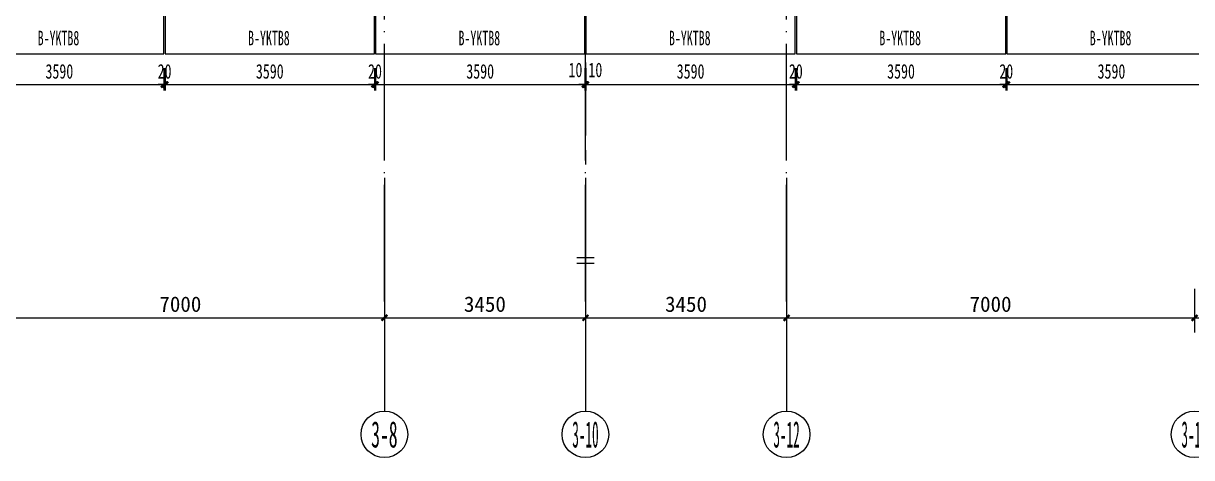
# Model space of a CAD drawing. Extents: x -3200779283 to -8106663, y 659664 to 1123462.
# Drawn here: x -8159444 to -8139401, y 998156 to 1005611 of the extents above; entities that cross this region are included whole.
import ezdxf
from ezdxf.enums import TextEntityAlignment as Align

# ---------------------------------------------------------------- set-up
doc = ezdxf.new("R2010")
doc.units = 0
doc.header["$LTSCALE"] = 1000
doc.header["$MEASUREMENT"] = 0
for name, pattern in [('3#-轴线$0$DOTE', [2.42, 2, -0.2, 0.02, -0.2]), ('3#4#5#$0$DASH', [0.35, 0.25, -0.1]), ('4#-标准层$0$CENTER', [2, 1.25, -0.25, 0.25, -0.25]), ('DASH', [0.35, 0.25, -0.1])]:
    doc.linetypes.add(name, pattern=pattern)
doc.layers.get('Defpoints').update_dxf_attribs({"color": 30, "linetype": 'DASH'})
for name, color, linetype in [('3#-轴线$0$3#-轴号$0$A-ANNO-AXIS-CIRC', 3, 'Continuous'), ('3#-轴线$0$3#-轴号$0$A-ANNO-AXIS-TEXT', 7, 'Continuous'), ('3#-轴线$0$3#-轴号$0$A-ANNO-DIMS', 3, 'Continuous'), ('3#-轴线$0$A-ANNO-DOTE', 10, '3#-轴线$0$DOTE'), ('3#-轴线$0$AXIS_TEXT', 7, 'Continuous'), ('3#4#5#$0$PC-SLAB', 6, '3#4#5#$0$DASH'), ('3#4#5#$0$S-DIMS-SLAB', 120, 'Continuous'), ('3#4#5#$0$S-PC-SLAB', 6, 'Continuous'), ('4#-标准层$0$THIN', 7, 'Continuous')]:
    doc.layers.add(name, color=color, linetype=linetype)
doc.styles.add('3#-轴线$0$3#-轴号$0$_TCH_AXIS', font='')
doc.styles.add('3#-轴线$0$3#-轴号$0$_TCH_DIM_T3', font='')
doc.styles.add('3#-轴线$0$COMPLEX', font='COMPLEX')
doc.styles.add('3#4#5#$0$外部参照 1$0$宋体', font='', dxfattribs={"width": 0.8})
doc.styles.add('3#4#5#$0$楷体', font='', dxfattribs={"width": 0.7})
doc.styles.get('3#-轴线$0$3#-轴号$0$_TCH_AXIS').set_extended_font_data('SimSun')
doc.styles.get('3#-轴线$0$3#-轴号$0$_TCH_DIM_T3').set_extended_font_data('SimSun')
doc.styles.get('3#4#5#$0$外部参照 1$0$宋体').set_extended_font_data('SimSun')
doc.styles.get('3#4#5#$0$楷体').set_extended_font_data('KaiTi_GB2312')
doc.dimstyles.new('3#-轴线$0$3#-轴号$0$_TCH_ARCH&&100', dxfattribs={"dimtxt": 264.345992, "dimasz": 100, "dimexe": 250, "dimexo": 300, "dimgap": 100, "dimtad": 1, "dimdec": 0, "dimzin": 0, "dimdsep": 46, "dimtxsty": '3#-轴线$0$3#-轴号$0$_TCH_DIM_T3', "dimblk": '3#-轴线$0$3#-轴号$0$_ArchTick', "dimcen": 0.09, "dimclrt": 7, "dimazin": 2, "dimtfac": 1, "dimtdec": 0, "dimtix": 1, "dimtmove": 2, "dimatfit": 3, "dimfxl": 100, "dimtolj": 1, "dimtzin": 0, "dimarcsym": 0})
doc.dimstyles.new('3#4#5#$0$TSSD_100_100', dxfattribs={"dimtxt": 250, "dimasz": 100, "dimexe": 100, "dimexo": 250, "dimgap": 100, "dimtad": 1, "dimdec": 0, "dimzin": 0, "dimdsep": 46, "dimtxsty": '3#4#5#$0$楷体', "dimblk": '3#4#5#$0$_ArchTick', "dimcen": 0, "dimdle": 100, "dimclrt": 7, "dimadec": 0, "dimazin": 0, "dimtfac": 1, "dimtdec": 0, "dimtix": 1, "dimtmove": 2, "dimatfit": 3, "dimfxl": 1, "dimtolj": 1, "dimtzin": 0, "dimarcsym": 0})

# ---------------------------------------------------------------- blocks, each defined once
blk = doc.blocks.new('3#4#5#$0$_ArchTick')
at = {"color": 0, "linetype": 'ByBlock', "const_width": 0.4}
blk.add_lwpolyline([(-0.5, -0.5), (0.5, 0.5)], dxfattribs=at)
blk = doc.blocks.new('*D886')
at = {"layer": '3#4#5#$0$S-DIMS-SLAB', "color": 0, "lineweight": -2, "transparency": 16777216}
for p, q in [((154353, 317689), (154353, 317310)), ((157943, 317689), (157943, 317310)), ((154253, 317410), (158043, 317410))]:
    blk.add_line(p, q, dxfattribs=at)
at = {"layer": 'Defpoints', "color": 0, "transparency": 16777216}
for p in [(154353, 317939), (157943, 317939), (157943, 317410)]:
    blk.add_point(p, dxfattribs=at)
at = {"layer": '3#4#5#$0$S-DIMS-SLAB', "color": 0, "lineweight": -2, "transparency": 16777216, "xscale": 100, "yscale": 100, "zscale": 100, "rotation": 180}
blk.add_blockref('3#4#5#$0$_ArchTick', (154353, 317410), dxfattribs=at)
at = {"layer": '3#4#5#$0$S-DIMS-SLAB', "color": 0, "lineweight": -2, "transparency": 16777216, "xscale": 100, "yscale": 100, "zscale": 100}
blk.add_blockref('3#4#5#$0$_ArchTick', (157943, 317410), dxfattribs=at)
at = {"layer": '3#4#5#$0$S-DIMS-SLAB', "color": 7, "transparency": 16777216, "insert": (156148, 317635), "char_height": 250, "attachment_point": 5, "style": '3#4#5#$0$楷体'}
blk.add_mtext('\\A1;3590', dxfattribs=at)
blk = doc.blocks.new('*D887')
at = {"layer": '3#4#5#$0$S-DIMS-SLAB', "color": 0, "lineweight": -2, "transparency": 16777216}
for p, q in [((157943, 317689), (157943, 317310)), ((157963, 317689), (157963, 317310)), ((157943, 317410), (157843, 317410)), ((157943, 317410), (157963, 317410)), ((157963, 317410), (158063, 317410))]:
    blk.add_line(p, q, dxfattribs=at)
at = {"layer": 'Defpoints', "color": 0, "transparency": 16777216}
for p in [(157943, 317939), (157963, 317939), (157963, 317410)]:
    blk.add_point(p, dxfattribs=at)
at = {"layer": '3#4#5#$0$S-DIMS-SLAB', "color": 0, "lineweight": -2, "transparency": 16777216, "xscale": 100, "yscale": 100, "zscale": 100}
blk.add_blockref('3#4#5#$0$_ArchTick', (157943, 317410), dxfattribs=at)
at = {"layer": '3#4#5#$0$S-DIMS-SLAB', "color": 0, "lineweight": -2, "transparency": 16777216, "xscale": 100, "yscale": 100, "zscale": 100, "rotation": 180}
blk.add_blockref('3#4#5#$0$_ArchTick', (157963, 317410), dxfattribs=at)
at = {"layer": '3#4#5#$0$S-DIMS-SLAB', "color": 7, "transparency": 16777216, "insert": (157953, 317635), "char_height": 250, "attachment_point": 5, "style": '3#4#5#$0$楷体'}
blk.add_mtext('\\A1;20', dxfattribs=at)
blk = doc.blocks.new('*D888')
at = {"layer": '3#4#5#$0$S-DIMS-SLAB', "color": 0, "lineweight": -2, "transparency": 16777216}
for p, q in [((157963, 317689), (157963, 317310)), ((161553, 317689), (161553, 317310)), ((157863, 317410), (161653, 317410))]:
    blk.add_line(p, q, dxfattribs=at)
at = {"layer": 'Defpoints', "color": 0, "transparency": 16777216}
for p in [(157963, 317939), (161553, 317939), (161553, 317410)]:
    blk.add_point(p, dxfattribs=at)
at = {"layer": '3#4#5#$0$S-DIMS-SLAB', "color": 0, "lineweight": -2, "transparency": 16777216, "xscale": 100, "yscale": 100, "zscale": 100, "rotation": 180}
blk.add_blockref('3#4#5#$0$_ArchTick', (157963, 317410), dxfattribs=at)
at = {"layer": '3#4#5#$0$S-DIMS-SLAB', "color": 0, "lineweight": -2, "transparency": 16777216, "xscale": 100, "yscale": 100, "zscale": 100}
blk.add_blockref('3#4#5#$0$_ArchTick', (161553, 317410), dxfattribs=at)
at = {"layer": '3#4#5#$0$S-DIMS-SLAB', "color": 7, "transparency": 16777216, "insert": (159758, 317635), "char_height": 250, "attachment_point": 5, "style": '3#4#5#$0$楷体'}
blk.add_mtext('\\A1;3590', dxfattribs=at)
blk = doc.blocks.new('*D889')
at = {"layer": '3#4#5#$0$S-DIMS-SLAB', "color": 0, "lineweight": -2, "transparency": 16777216}
for p, q in [((161553, 317689), (161553, 317310)), ((161573, 317689), (161573, 317310)), ((161553, 317410), (161453, 317410)), ((161553, 317410), (161573, 317410)), ((161573, 317410), (161673, 317410))]:
    blk.add_line(p, q, dxfattribs=at)
at = {"layer": 'Defpoints', "color": 0, "transparency": 16777216}
for p in [(161553, 317939), (161573, 317939), (161573, 317410)]:
    blk.add_point(p, dxfattribs=at)
at = {"layer": '3#4#5#$0$S-DIMS-SLAB', "color": 0, "lineweight": -2, "transparency": 16777216, "xscale": 100, "yscale": 100, "zscale": 100}
blk.add_blockref('3#4#5#$0$_ArchTick', (161553, 317410), dxfattribs=at)
at = {"layer": '3#4#5#$0$S-DIMS-SLAB', "color": 0, "lineweight": -2, "transparency": 16777216, "xscale": 100, "yscale": 100, "zscale": 100, "rotation": 180}
blk.add_blockref('3#4#5#$0$_ArchTick', (161573, 317410), dxfattribs=at)
at = {"layer": '3#4#5#$0$S-DIMS-SLAB', "color": 7, "transparency": 16777216, "insert": (161563, 317635), "char_height": 250, "attachment_point": 5, "style": '3#4#5#$0$楷体'}
blk.add_mtext('\\A1;20', dxfattribs=at)
blk = doc.blocks.new('*D890')
at = {"layer": '3#4#5#$0$S-DIMS-SLAB', "color": 0, "lineweight": -2, "transparency": 16777216}
for p, q in [((161573, 317689), (161573, 317310)), ((165163, 317689), (165163, 317310)), ((161473, 317410), (165263, 317410))]:
    blk.add_line(p, q, dxfattribs=at)
at = {"layer": 'Defpoints', "color": 0, "transparency": 16777216}
for p in [(161573, 317939), (165163, 317939), (165163, 317410)]:
    blk.add_point(p, dxfattribs=at)
at = {"layer": '3#4#5#$0$S-DIMS-SLAB', "color": 0, "lineweight": -2, "transparency": 16777216, "xscale": 100, "yscale": 100, "zscale": 100, "rotation": 180}
blk.add_blockref('3#4#5#$0$_ArchTick', (161573, 317410), dxfattribs=at)
at = {"layer": '3#4#5#$0$S-DIMS-SLAB', "color": 0, "lineweight": -2, "transparency": 16777216, "xscale": 100, "yscale": 100, "zscale": 100}
blk.add_blockref('3#4#5#$0$_ArchTick', (165163, 317410), dxfattribs=at)
at = {"layer": '3#4#5#$0$S-DIMS-SLAB', "color": 7, "transparency": 16777216, "insert": (163368, 317635), "char_height": 250, "attachment_point": 5, "style": '3#4#5#$0$楷体'}
blk.add_mtext('\\A1;3590', dxfattribs=at)
blk = doc.blocks.new('*D891')
at = {"layer": '3#4#5#$0$S-DIMS-SLAB', "color": 0, "lineweight": -2, "transparency": 16777216}
for p, q in [((165173, 317689), (165173, 317310)), ((165183, 317689), (165183, 317310)), ((165173, 317410), (165073, 317410)), ((165173, 317410), (165183, 317410)), ((165183, 317410), (165283, 317410))]:
    blk.add_line(p, q, dxfattribs=at)
at = {"layer": 'Defpoints', "color": 0, "transparency": 16777216}
for p in [(165173, 317939), (165183, 317939), (165183, 317410)]:
    blk.add_point(p, dxfattribs=at)
at = {"layer": '3#4#5#$0$S-DIMS-SLAB', "color": 0, "lineweight": -2, "transparency": 16777216, "xscale": 100, "yscale": 100, "zscale": 100}
blk.add_blockref('3#4#5#$0$_ArchTick', (165173, 317410), dxfattribs=at)
at = {"layer": '3#4#5#$0$S-DIMS-SLAB', "color": 0, "lineweight": -2, "transparency": 16777216, "xscale": 100, "yscale": 100, "zscale": 100, "rotation": 180}
blk.add_blockref('3#4#5#$0$_ArchTick', (165183, 317410), dxfattribs=at)
at = {"layer": '3#4#5#$0$S-DIMS-SLAB', "color": 7, "transparency": 16777216, "insert": (165344, 317660), "char_height": 250, "attachment_point": 5, "style": '3#4#5#$0$楷体'}
blk.add_mtext('\\A1;10', dxfattribs=at)
blk = doc.blocks.new('*D892')
at = {"layer": '3#4#5#$0$S-DIMS-SLAB', "color": 0, "lineweight": -2, "transparency": 16777216}
for p, q in [((165183, 317689), (165183, 317310)), ((168773, 317689), (168773, 317310)), ((165083, 317410), (168873, 317410))]:
    blk.add_line(p, q, dxfattribs=at)
at = {"layer": 'Defpoints', "color": 0, "transparency": 16777216}
for p in [(165183, 317939), (168773, 317939), (168773, 317410)]:
    blk.add_point(p, dxfattribs=at)
at = {"layer": '3#4#5#$0$S-DIMS-SLAB', "color": 0, "lineweight": -2, "transparency": 16777216, "xscale": 100, "yscale": 100, "zscale": 100, "rotation": 180}
blk.add_blockref('3#4#5#$0$_ArchTick', (165183, 317410), dxfattribs=at)
at = {"layer": '3#4#5#$0$S-DIMS-SLAB', "color": 0, "lineweight": -2, "transparency": 16777216, "xscale": 100, "yscale": 100, "zscale": 100}
blk.add_blockref('3#4#5#$0$_ArchTick', (168773, 317410), dxfattribs=at)
at = {"layer": '3#4#5#$0$S-DIMS-SLAB', "color": 7, "transparency": 16777216, "insert": (166978, 317635), "char_height": 250, "attachment_point": 5, "style": '3#4#5#$0$楷体'}
blk.add_mtext('\\A1;3590', dxfattribs=at)
blk = doc.blocks.new('*D893')
at = {"layer": '3#4#5#$0$S-DIMS-SLAB', "color": 0, "lineweight": -2, "transparency": 16777216}
for p, q in [((168773, 317689), (168773, 317310)), ((168793, 317689), (168793, 317310)), ((168773, 317410), (168673, 317410)), ((168773, 317410), (168793, 317410)), ((168793, 317410), (168893, 317410))]:
    blk.add_line(p, q, dxfattribs=at)
at = {"layer": 'Defpoints', "color": 0, "transparency": 16777216}
for p in [(168773, 317939), (168793, 317939), (168793, 317410)]:
    blk.add_point(p, dxfattribs=at)
at = {"layer": '3#4#5#$0$S-DIMS-SLAB', "color": 0, "lineweight": -2, "transparency": 16777216, "xscale": 100, "yscale": 100, "zscale": 100}
blk.add_blockref('3#4#5#$0$_ArchTick', (168773, 317410), dxfattribs=at)
at = {"layer": '3#4#5#$0$S-DIMS-SLAB', "color": 0, "lineweight": -2, "transparency": 16777216, "xscale": 100, "yscale": 100, "zscale": 100, "rotation": 180}
blk.add_blockref('3#4#5#$0$_ArchTick', (168793, 317410), dxfattribs=at)
at = {"layer": '3#4#5#$0$S-DIMS-SLAB', "color": 7, "transparency": 16777216, "insert": (168783, 317635), "char_height": 250, "attachment_point": 5, "style": '3#4#5#$0$楷体'}
blk.add_mtext('\\A1;20', dxfattribs=at)
blk = doc.blocks.new('*D894')
at = {"layer": '3#4#5#$0$S-DIMS-SLAB', "color": 0, "lineweight": -2, "transparency": 16777216}
for p, q in [((168793, 317689), (168793, 317310)), ((172383, 317689), (172383, 317310)), ((168693, 317410), (172483, 317410))]:
    blk.add_line(p, q, dxfattribs=at)
at = {"layer": 'Defpoints', "color": 0, "transparency": 16777216}
for p in [(168793, 317939), (172383, 317939), (172383, 317410)]:
    blk.add_point(p, dxfattribs=at)
at = {"layer": '3#4#5#$0$S-DIMS-SLAB', "color": 0, "lineweight": -2, "transparency": 16777216, "xscale": 100, "yscale": 100, "zscale": 100, "rotation": 180}
blk.add_blockref('3#4#5#$0$_ArchTick', (168793, 317410), dxfattribs=at)
at = {"layer": '3#4#5#$0$S-DIMS-SLAB', "color": 0, "lineweight": -2, "transparency": 16777216, "xscale": 100, "yscale": 100, "zscale": 100}
blk.add_blockref('3#4#5#$0$_ArchTick', (172383, 317410), dxfattribs=at)
at = {"layer": '3#4#5#$0$S-DIMS-SLAB', "color": 7, "transparency": 16777216, "insert": (170588, 317635), "char_height": 250, "attachment_point": 5, "style": '3#4#5#$0$楷体'}
blk.add_mtext('\\A1;3590', dxfattribs=at)
blk = doc.blocks.new('*D895')
at = {"layer": '3#4#5#$0$S-DIMS-SLAB', "color": 0, "lineweight": -2, "transparency": 16777216}
for p, q in [((172383, 317689), (172383, 317310)), ((172403, 317689), (172403, 317310)), ((172383, 317410), (172283, 317410)), ((172383, 317410), (172403, 317410)), ((172403, 317410), (172503, 317410))]:
    blk.add_line(p, q, dxfattribs=at)
at = {"layer": 'Defpoints', "color": 0, "transparency": 16777216}
for p in [(172383, 317939), (172403, 317939), (172403, 317410)]:
    blk.add_point(p, dxfattribs=at)
at = {"layer": '3#4#5#$0$S-DIMS-SLAB', "color": 0, "lineweight": -2, "transparency": 16777216, "xscale": 100, "yscale": 100, "zscale": 100}
blk.add_blockref('3#4#5#$0$_ArchTick', (172383, 317410), dxfattribs=at)
at = {"layer": '3#4#5#$0$S-DIMS-SLAB', "color": 0, "lineweight": -2, "transparency": 16777216, "xscale": 100, "yscale": 100, "zscale": 100, "rotation": 180}
blk.add_blockref('3#4#5#$0$_ArchTick', (172403, 317410), dxfattribs=at)
at = {"layer": '3#4#5#$0$S-DIMS-SLAB', "color": 7, "transparency": 16777216, "insert": (172393, 317635), "char_height": 250, "attachment_point": 5, "style": '3#4#5#$0$楷体'}
blk.add_mtext('\\A1;20', dxfattribs=at)
blk = doc.blocks.new('*D896')
at = {"layer": '3#4#5#$0$S-DIMS-SLAB', "color": 0, "lineweight": -2, "transparency": 16777216}
for p, q in [((172403, 317689), (172403, 317310)), ((175993, 317689), (175993, 317310)), ((172303, 317410), (176093, 317410))]:
    blk.add_line(p, q, dxfattribs=at)
at = {"layer": 'Defpoints', "color": 0, "transparency": 16777216}
for p in [(172403, 317939), (175993, 317939), (175993, 317410)]:
    blk.add_point(p, dxfattribs=at)
at = {"layer": '3#4#5#$0$S-DIMS-SLAB', "color": 0, "lineweight": -2, "transparency": 16777216, "xscale": 100, "yscale": 100, "zscale": 100, "rotation": 180}
blk.add_blockref('3#4#5#$0$_ArchTick', (172403, 317410), dxfattribs=at)
at = {"layer": '3#4#5#$0$S-DIMS-SLAB', "color": 0, "lineweight": -2, "transparency": 16777216, "xscale": 100, "yscale": 100, "zscale": 100}
blk.add_blockref('3#4#5#$0$_ArchTick', (175993, 317410), dxfattribs=at)
at = {"layer": '3#4#5#$0$S-DIMS-SLAB', "color": 7, "transparency": 16777216, "insert": (174198, 317635), "char_height": 250, "attachment_point": 5, "style": '3#4#5#$0$楷体'}
blk.add_mtext('\\A1;3590', dxfattribs=at)
blk = doc.blocks.new('*D866')
at = {"layer": '3#4#5#$0$S-DIMS-SLAB', "color": 0, "lineweight": -2, "transparency": 16777216}
for p, q in [((165163, 317689), (165163, 317310)), ((165173, 317689), (165173, 317310)), ((165163, 317410), (165063, 317410)), ((165163, 317410), (165173, 317410)), ((165173, 317410), (165273, 317410))]:
    blk.add_line(p, q, dxfattribs=at)
at = {"layer": 'Defpoints', "color": 0, "transparency": 16777216}
for p in [(165163, 317939), (165173, 317939), (165173, 317410)]:
    blk.add_point(p, dxfattribs=at)
at = {"layer": '3#4#5#$0$S-DIMS-SLAB', "color": 0, "lineweight": -2, "transparency": 16777216, "xscale": 100, "yscale": 100, "zscale": 100}
blk.add_blockref('3#4#5#$0$_ArchTick', (165163, 317410), dxfattribs=at)
at = {"layer": '3#4#5#$0$S-DIMS-SLAB', "color": 0, "lineweight": -2, "transparency": 16777216, "xscale": 100, "yscale": 100, "zscale": 100, "rotation": 180}
blk.add_blockref('3#4#5#$0$_ArchTick', (165173, 317410), dxfattribs=at)
at = {"layer": '3#4#5#$0$S-DIMS-SLAB', "color": 7, "transparency": 16777216, "insert": (165002, 317660), "char_height": 250, "attachment_point": 5, "style": '3#4#5#$0$楷体'}
blk.add_mtext('\\A1;10', dxfattribs=at)
blk = doc.blocks.new('3#-轴线$0$_AXISO')
blk.add_circle((0, 0), 0.5)
at = {"layer": '3#-轴线$0$AXIS_TEXT', "style": '3#-轴线$0$COMPLEX', "width": 1.041667}
blk.add_attdef('A', text='', height=0.56, dxfattribs=at).set_placement((-0.25, -0.28), (0.25, -0.28), align=Align.FIT)
blk = doc.blocks.new('3#-轴线$0$3#-轴号$0$_ArchTick')
at = {"color": 0, "linetype": 'ByBlock', "const_width": 0.4}
blk.add_lwpolyline([(-0.5, -0.5), (0.5, 0.5)], dxfattribs=at)
blk = doc.blocks.new('*D377')
at = {"layer": '3#-轴线$0$3#-轴号$0$A-ANNO-DIMS', "color": 0, "lineweight": -2, "transparency": 16777216}
for p, q in [((10450, -15882), (10450, -16632)), ((17450, -15882), (17450, -16632)), ((10450, -16382), (17450, -16382))]:
    blk.add_line(p, q, dxfattribs=at)
at = {"layer": 'Defpoints', "color": 0, "transparency": 16777216}
for p in [(10450, -15582), (17450, -15582), (17450, -16382)]:
    blk.add_point(p, dxfattribs=at)
at = {"layer": '3#-轴线$0$3#-轴号$0$A-ANNO-DIMS', "color": 0, "lineweight": -2, "transparency": 16777216, "xscale": 100, "yscale": 100, "zscale": 100, "rotation": 180}
blk.add_blockref('3#-轴线$0$3#-轴号$0$_ArchTick', (10450, -16382), dxfattribs=at)
at = {"layer": '3#-轴线$0$3#-轴号$0$A-ANNO-DIMS', "color": 0, "lineweight": -2, "transparency": 16777216, "xscale": 100, "yscale": 100, "zscale": 100}
blk.add_blockref('3#-轴线$0$3#-轴号$0$_ArchTick', (17450, -16382), dxfattribs=at)
at = {"layer": '3#-轴线$0$3#-轴号$0$A-ANNO-DIMS', "color": 7, "transparency": 16777216, "insert": (13950, -16149), "char_height": 264.3, "attachment_point": 5, "style": '3#-轴线$0$3#-轴号$0$_TCH_DIM_T3'}
blk.add_mtext('\\A1;7000', dxfattribs=at)
blk = doc.blocks.new('*D378')
at = {"layer": '3#-轴线$0$3#-轴号$0$A-ANNO-DIMS', "color": 0, "lineweight": -2, "transparency": 16777216}
for p, q in [((17450, -15882), (17450, -16632)), ((20900, -15882), (20900, -16632)), ((17450, -16382), (20900, -16382))]:
    blk.add_line(p, q, dxfattribs=at)
at = {"layer": 'Defpoints', "color": 0, "transparency": 16777216}
for p in [(17450, -15582), (20900, -15582), (20900, -16382)]:
    blk.add_point(p, dxfattribs=at)
at = {"layer": '3#-轴线$0$3#-轴号$0$A-ANNO-DIMS', "color": 0, "lineweight": -2, "transparency": 16777216, "xscale": 100, "yscale": 100, "zscale": 100, "rotation": 180}
blk.add_blockref('3#-轴线$0$3#-轴号$0$_ArchTick', (17450, -16382), dxfattribs=at)
at = {"layer": '3#-轴线$0$3#-轴号$0$A-ANNO-DIMS', "color": 0, "lineweight": -2, "transparency": 16777216, "xscale": 100, "yscale": 100, "zscale": 100}
blk.add_blockref('3#-轴线$0$3#-轴号$0$_ArchTick', (20900, -16382), dxfattribs=at)
at = {"layer": '3#-轴线$0$3#-轴号$0$A-ANNO-DIMS', "color": 7, "transparency": 16777216, "insert": (19175, -16149), "char_height": 264.3, "attachment_point": 5, "style": '3#-轴线$0$3#-轴号$0$_TCH_DIM_T3'}
blk.add_mtext('\\A1;3450', dxfattribs=at)
blk = doc.blocks.new('*D379')
at = {"layer": '3#-轴线$0$3#-轴号$0$A-ANNO-DIMS', "color": 0, "lineweight": -2, "transparency": 16777216}
for p, q in [((20900, -15882), (20900, -16632)), ((24350, -15882), (24350, -16632)), ((20900, -16382), (24350, -16382))]:
    blk.add_line(p, q, dxfattribs=at)
at = {"layer": 'Defpoints', "color": 0, "transparency": 16777216}
for p in [(20900, -15582), (24350, -15582), (24350, -16382)]:
    blk.add_point(p, dxfattribs=at)
at = {"layer": '3#-轴线$0$3#-轴号$0$A-ANNO-DIMS', "color": 0, "lineweight": -2, "transparency": 16777216, "xscale": 100, "yscale": 100, "zscale": 100, "rotation": 180}
blk.add_blockref('3#-轴线$0$3#-轴号$0$_ArchTick', (20900, -16382), dxfattribs=at)
at = {"layer": '3#-轴线$0$3#-轴号$0$A-ANNO-DIMS', "color": 0, "lineweight": -2, "transparency": 16777216, "xscale": 100, "yscale": 100, "zscale": 100}
blk.add_blockref('3#-轴线$0$3#-轴号$0$_ArchTick', (24350, -16382), dxfattribs=at)
at = {"layer": '3#-轴线$0$3#-轴号$0$A-ANNO-DIMS', "color": 7, "transparency": 16777216, "insert": (22625, -16149), "char_height": 264.3, "attachment_point": 5, "style": '3#-轴线$0$3#-轴号$0$_TCH_DIM_T3'}
blk.add_mtext('\\A1;3450', dxfattribs=at)
blk = doc.blocks.new('*D380')
at = {"layer": '3#-轴线$0$3#-轴号$0$A-ANNO-DIMS', "color": 0, "lineweight": -2, "transparency": 16777216}
for p, q in [((24350, -15882), (24350, -16632)), ((31350, -15882), (31350, -16632)), ((24350, -16382), (31350, -16382))]:
    blk.add_line(p, q, dxfattribs=at)
at = {"layer": 'Defpoints', "color": 0, "transparency": 16777216}
for p in [(24350, -15582), (31350, -15582), (31350, -16382)]:
    blk.add_point(p, dxfattribs=at)
at = {"layer": '3#-轴线$0$3#-轴号$0$A-ANNO-DIMS', "color": 0, "lineweight": -2, "transparency": 16777216, "xscale": 100, "yscale": 100, "zscale": 100, "rotation": 180}
blk.add_blockref('3#-轴线$0$3#-轴号$0$_ArchTick', (24350, -16382), dxfattribs=at)
at = {"layer": '3#-轴线$0$3#-轴号$0$A-ANNO-DIMS', "color": 0, "lineweight": -2, "transparency": 16777216, "xscale": 100, "yscale": 100, "zscale": 100}
blk.add_blockref('3#-轴线$0$3#-轴号$0$_ArchTick', (31350, -16382), dxfattribs=at)
at = {"layer": '3#-轴线$0$3#-轴号$0$A-ANNO-DIMS', "color": 7, "transparency": 16777216, "insert": (27850, -16149), "char_height": 264.3, "attachment_point": 5, "style": '3#-轴线$0$3#-轴号$0$_TCH_DIM_T3'}
blk.add_mtext('\\A1;7000', dxfattribs=at)
blk = doc.blocks.new('*D381')
at = {"layer": '3#-轴线$0$3#-轴号$0$A-ANNO-DIMS', "color": 0, "lineweight": -2, "transparency": 16777216}
for p, q in [((31350, -15882), (31350, -16632)), ((38350, -15882), (38350, -16632)), ((31350, -16382), (38350, -16382))]:
    blk.add_line(p, q, dxfattribs=at)
at = {"layer": 'Defpoints', "color": 0, "transparency": 16777216}
for p in [(31350, -15582), (38350, -15582), (38350, -16382)]:
    blk.add_point(p, dxfattribs=at)
at = {"layer": '3#-轴线$0$3#-轴号$0$A-ANNO-DIMS', "color": 0, "lineweight": -2, "transparency": 16777216, "xscale": 100, "yscale": 100, "zscale": 100, "rotation": 180}
blk.add_blockref('3#-轴线$0$3#-轴号$0$_ArchTick', (31350, -16382), dxfattribs=at)
at = {"layer": '3#-轴线$0$3#-轴号$0$A-ANNO-DIMS', "color": 0, "lineweight": -2, "transparency": 16777216, "xscale": 100, "yscale": 100, "zscale": 100}
blk.add_blockref('3#-轴线$0$3#-轴号$0$_ArchTick', (38350, -16382), dxfattribs=at)
at = {"layer": '3#-轴线$0$3#-轴号$0$A-ANNO-DIMS', "color": 7, "transparency": 16777216, "insert": (34850, -16149), "char_height": 264.3, "attachment_point": 5, "style": '3#-轴线$0$3#-轴号$0$_TCH_DIM_T3'}
blk.add_mtext('\\A1;7000', dxfattribs=at)
blk = doc.blocks.new('3#4#5#$0$3#屋顶层悬挑板')
at = {"layer": '3#4#5#$0$S-PC-SLAB'}
for points in [[(154353.1, 317938.5), (157943.1, 317938.5), (157943.1, 318598.5), (154353.1, 318598.5)], [(157963.1, 317938.5), (161553.1, 317938.5), (161553.1, 318598.5), (157963.1, 318598.5)], [(161573.1, 317938.5), (165163.1, 317938.5), (165163.1, 318598.5), (161573.1, 318598.5)], [(165183.1, 317938.5), (168773.1, 317938.5), (168773.1, 318598.5), (165183.1, 318598.5)], [(168793.1, 317938.5), (172383.1, 317938.5), (172383.1, 318598.5), (168793.1, 318598.5)], [(172403.1, 317938.5), (175993.1, 317938.5), (175993.1, 318598.5), (172403.1, 318598.5)]]:
    blk.add_lwpolyline(points, close=True, dxfattribs=at)
at = {"layer": '3#4#5#$0$PC-SLAB', "linetype": 'ByBlock', "style": '3#4#5#$0$外部参照 1$0$宋体', "width": 0.6}
for p in [(156133.1, 318206.8), (159743.1, 318206.8), (163353.1, 318206.8), (166963.1, 318206.8), (170573.1, 318206.8), (174183.1, 318206.8)]:
    blk.add_text('B-YKTB8', height=250, dxfattribs=at).set_placement(p, align=Align.MIDDLE)
at = {"layer": '3#4#5#$0$S-DIMS-SLAB'}
for base, p1, p2, picture, middle in [((157943.1, 317410.2), (154353.1, 317938.5), (157943.1, 317938.5), '*D886', (156148.1, 317635.2)), ((157963.1, 317410.2), (157943.1, 317938.5), (157963.1, 317938.5), '*D887', (157953.1, 317635.2)), ((161553.1, 317410.2), (157963.1, 317938.5), (161553.1, 317938.5), '*D888', (159758.1, 317635.2)), ((161573.1, 317410.2), (161553.1, 317938.5), (161573.1, 317938.5), '*D889', (161563.1, 317635.2)), ((165163.1, 317410.2), (161573.1, 317938.5), (165163.1, 317938.5), '*D890', (163368.1, 317635.2)), ((168773.1, 317410.2), (165183.1, 317938.5), (168773.1, 317938.5), '*D892', (166978.1, 317635.2)), ((168793.1, 317410.2), (168773.1, 317938.5), (168793.1, 317938.5), '*D893', (168783.1, 317635.2)), ((172383.1, 317410.2), (168793.1, 317938.5), (172383.1, 317938.5), '*D894', (170588.1, 317635.2)), ((172403.1, 317410.2), (172383.1, 317938.5), (172403.1, 317938.5), '*D895', (172393.1, 317635.2)), ((175993.1, 317410.2), (172403.1, 317938.5), (175993.1, 317938.5), '*D896', (174198.1, 317635.2))]:
    dim = blk.add_linear_dim(base=base, p1=p1, p2=p2, dimstyle='3#4#5#$0$TSSD_100_100', dxfattribs=at)
    dim.commit()
    dim.dimension.update_dxf_attribs({"geometry": picture, "text_midpoint": middle})
for base, p1, p2, picture, middle in [((165173.1, 317410.2), (165163.1, 317938.5), (165173.1, 317938.5), '*D866', (165002, 317660.2)), ((165183.1, 317410.2), (165173.1, 317938.5), (165183.1, 317938.5), '*D891', (165344.3, 317660.2))]:
    dim = blk.add_linear_dim(base=base, p1=p1, p2=p2, dimstyle='3#4#5#$0$TSSD_100_100', dxfattribs=at)
    dim.commit()
    dim.dimension.update_dxf_attribs({"geometry": picture, "text_midpoint": middle, "dimtype": 128})
blk = doc.blocks.new('3#-轴线$0$3#-轴号')
at = {"layer": '3#-轴线$0$3#-轴号$0$A-ANNO-AXIS-CIRC'}
for p, q in [((17450, -13981.5), (17450, -17981.5)), ((20900, -13981.5), (20900, -17981.5)), ((24350, -13981.5), (24350, -17981.5))]:
    blk.add_line(p, q, dxfattribs=at)
ref = blk.add_blockref('3#-轴线$0$_AXISO', (17450, -18381.5), dxfattribs=dict(at, xscale=800, yscale=800, zscale=800))
ref.add_attrib('A', '3-8', dxfattribs={"layer": '3#-轴线$0$3#-轴号$0$A-ANNO-AXIS-TEXT', "height": 452.55, "style": '3#-轴线$0$3#-轴号$0$_TCH_AXIS', "width": 0.466146}).set_placement((17223.7, -18607.8), (17676.3, -18607.8), align=Align.FIT)
ref = blk.add_blockref('3#-轴线$0$_AXISO', (20900, -18381.5), dxfattribs=dict(at, xscale=800, yscale=800, zscale=800))
ref.add_attrib('A', '3-10', dxfattribs={"layer": '3#-轴线$0$3#-轴号$0$A-ANNO-AXIS-TEXT', "height": 452.55, "style": '3#-轴线$0$3#-轴号$0$_TCH_AXIS', "width": 0.349609}).set_placement((20673.7, -18607.8), (21126.3, -18607.8), align=Align.FIT)
ref = blk.add_blockref('3#-轴线$0$_AXISO', (24350, -18381.5), dxfattribs=dict(at, xscale=800, yscale=800, zscale=800))
ref.add_attrib('A', '3-12', dxfattribs={"layer": '3#-轴线$0$3#-轴号$0$A-ANNO-AXIS-TEXT', "height": 452.55, "style": '3#-轴线$0$3#-轴号$0$_TCH_AXIS', "width": 0.349609}).set_placement((24123.7, -18607.8), (24576.3, -18607.8), align=Align.FIT)
ref = blk.add_blockref('3#-轴线$0$_AXISO', (31350, -18381.5), dxfattribs=dict(at, xscale=800, yscale=800, zscale=800))
ref.add_attrib('A', '3-15', dxfattribs={"layer": '3#-轴线$0$3#-轴号$0$A-ANNO-AXIS-TEXT', "height": 452.55, "style": '3#-轴线$0$3#-轴号$0$_TCH_AXIS', "width": 0.349609}).set_placement((31123.7, -18607.8), (31576.3, -18607.8), align=Align.FIT)
at = {"layer": '3#-轴线$0$3#-轴号$0$A-ANNO-DIMS'}
for p1, p2, picture, middle in [((10450, -15581.5), (17450, -15581.5), '*D377', (13950, -16149.3)), ((17450, -15581.5), (20900, -15581.5), '*D378', (19175, -16149.3)), ((20900, -15581.5), (24350, -15581.5), '*D379', (22625, -16149.3)), ((24350, -15581.5), (31350, -15581.5), '*D380', (27850, -16149.3)), ((31350, -15581.5), (38350, -15581.5), '*D381', (34850, -16149.3))]:
    dim = blk.add_aligned_dim(p1=p1, p2=p2, distance=-800, dimstyle='3#-轴线$0$3#-轴号$0$_TCH_ARCH&&100', dxfattribs=at)
    dim.commit()
    dim.dimension.update_dxf_attribs({"geometry": picture, "text_midpoint": middle})
blk = doc.blocks.new('3#-轴线')
at = {"layer": '3#-轴线$0$A-ANNO-DOTE'}
for points in [[(20900, -16100), (20900, 5500)], [(17450, -16100), (17450, -3200)], [(24350, -16100), (24350, -3200)]]:
    blk.add_lwpolyline(points, dxfattribs=at)
blk.add_blockref('3#-轴线$0$3#-轴号', (0, 0))

msp = doc.modelspace()

# ---------------------------------------------------------------- linework, layer by layer
at = {"layer": '4#-标准层$0$THIN', "linetype": '4#-标准层$0$CENTER'}
msp.add_line((-8149800, 1018936), (-8149800, 1001162), dxfattribs=at)
at = {"layer": '4#-标准层$0$THIN'}
for p, q in [((-8149650, 1001586), (-8149950, 1001586)), ((-8149650, 1001486), (-8149950, 1001486))]:
    msp.add_line(p, q, dxfattribs=at)

# ---------------------------------------------------------------- block references
msp.add_blockref('3#-轴线', (-8170700, 1016938))
at = {"layer": '3#4#5#$0$S-PC-SLAB'}
msp.add_blockref('3#4#5#$0$3#屋顶层悬挑板', (-8314974, 687150), dxfattribs=at)

doc.saveas('drawing.dxf')
